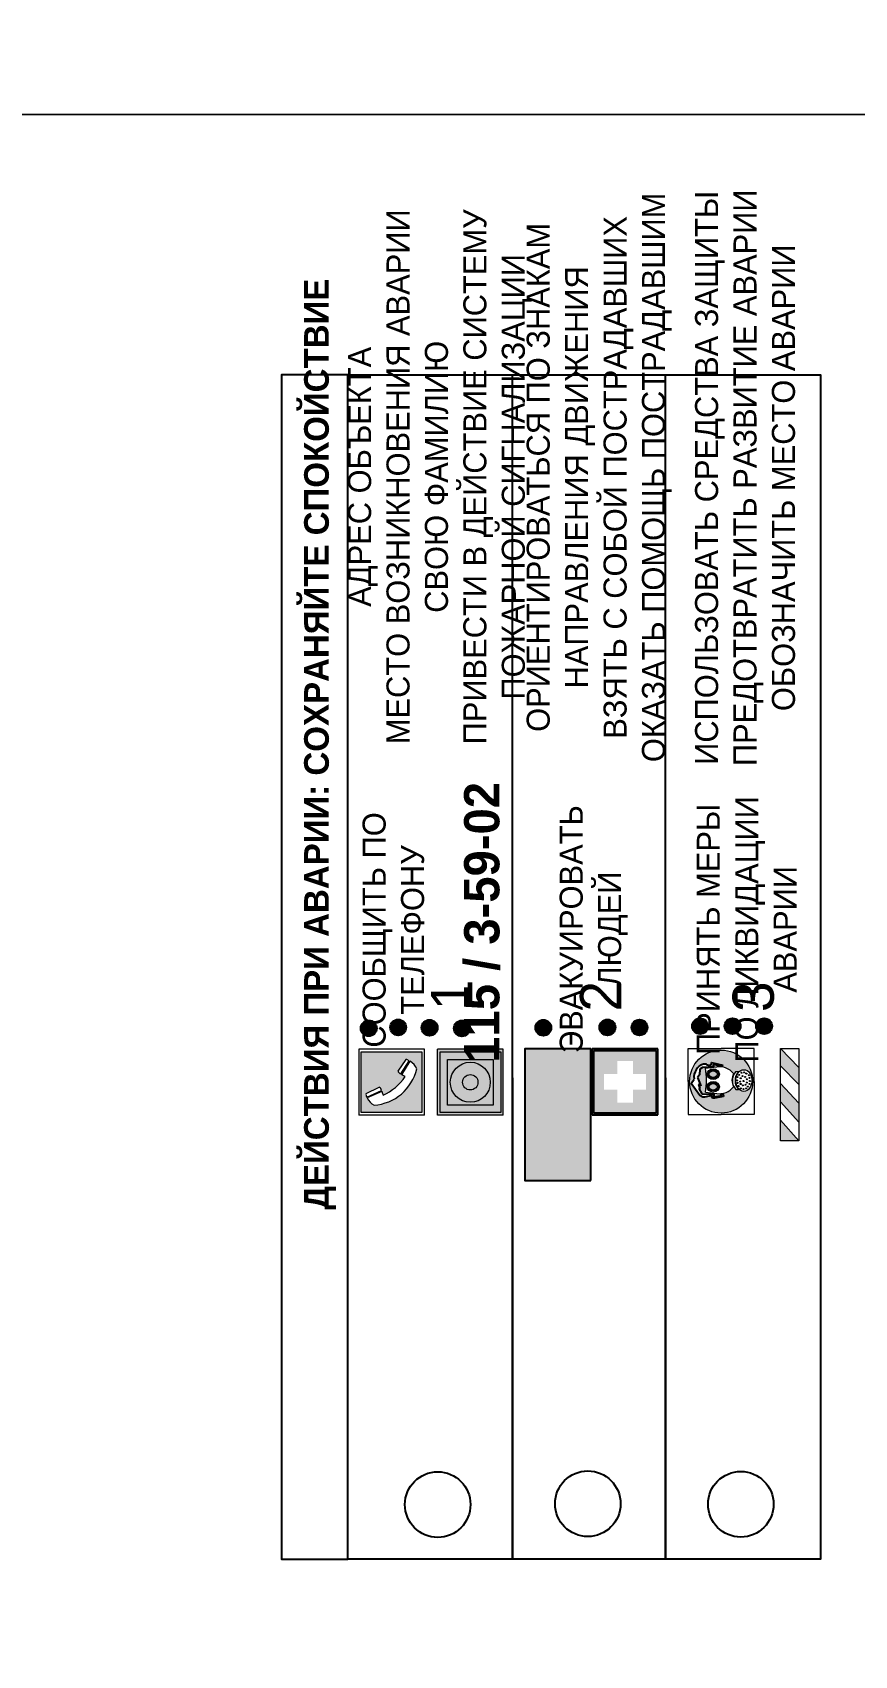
# Model space of a CAD drawing. Header units: millimetres. Extents: x 13114 to 67229, y 22859 to 38520.
# Drawn here: x 22358.1 to 22458, y 35367.6 to 35564.6 of the extents above; entities that cross this region are included whole.
import ezdxf

# ---------------------------------------------------------------- set-up
doc = ezdxf.new("R2010")
doc.units = ezdxf.units.MM
doc.styles.add('обычный', font='arial.ttf')

# ---------------------------------------------------------------- blocks, each defined once
blk = doc.blocks.new('A$C38D26F80')
h = blk.add_hatch(color=5)
h.dxf.hatch_style = 1
h.paths.add_polyline_path([(-8.77, -4.48, 1), (-0.19, -4.48, 1)])
h.paths.add_polyline_path([(-6.75, -3.58), (-6.75, -3.31), (-6.62, -3.22), (-6.5, -3.22), (-6.42, -3.3), (-6.39, -3.28), (-6.59, -2.23), (-6.59, -2.01), (-6.38, -1.58), (-4.76, -0.4), (-4.13, -0.79, -0.362848), (-2.1, -2.1, -0.201049), (-2.17, -2.48, 0.085434), (-2.26, -3.13), (-1.9, -3.16), (-2.25, -4.7), (-2.4, -4.59), (-2.43, -4.34), (-2.36, -4.34), (-2.14, -3.34), (-2.47, -3.42), (-2.58, -1.95), (-2.77, -1.58), (-3.58, -1.52), (-3.92, -1.26), (-5.05, -1.73), (-4.87, -1.39), (-5.41, -1.6), (-5.41, -1.46), (-6.13, -1.87), (-6.18, -3.5), (-6.56, -3.47), (-6.37, -4.59), (-6.16, -4.43), (-6.16, -4.66), (-6.36, -4.79), (-6.37, -4.8), (-6.51, -4.76)], flags=16)
h.paths.add_polyline_path([(-6.51, -4.76), (-6.36, -4.79), (-6.37, -4.8)], flags=0)
h.paths.add_polyline_path([(-5.92, -2.34, 0.089508), (-2.67, -2.35), (-2.48, -3.88, -0.268602), (-3.4, -6.18, 0.262449), (-5.2, -6.18, -0.268602), (-6.11, -3.88)], flags=16)
edge = h.paths.add_edge_path(flags=16)
edge.add_ellipse((-5.19, -3.41), major_axis=(0, 0.842), ratio=0.848992, start_angle=0, end_angle=360)
edge = h.paths.add_edge_path(flags=0)
edge.add_ellipse((-5.19, -3.39), major_axis=(0, 0.665), ratio=0.853798, start_angle=0, end_angle=360)
edge = h.paths.add_edge_path(flags=0)
edge.add_ellipse((-5.19, -3.4), major_axis=(0, 0.528), ratio=0.864094, start_angle=0, end_angle=360)
edge = h.paths.add_edge_path(flags=16)
edge.add_ellipse((-3.47, -3.4), major_axis=(0, 0.842), ratio=0.848992, start_angle=0, end_angle=360)
h.paths.add_polyline_path([(-3.13, -6.45), (-3.13, -6.84, 0.383174), (-5.57, -6.85), (-5.57, -6.49, -0.369952)], flags=16)
edge = h.paths.add_edge_path(flags=0)
edge.add_ellipse((-3.47, -3.39), major_axis=(0, 0.665), ratio=0.853798, start_angle=0, end_angle=360)
edge = h.paths.add_edge_path(flags=0)
edge.add_ellipse((-3.47, -3.4), major_axis=(0, 0.528), ratio=0.864094, start_angle=0, end_angle=360)
edge = h.paths.add_edge_path(flags=16)
edge.add_ellipse((-4.34, -7.57), major_axis=(-1.48, 0), ratio=0.744955, start_angle=0, end_angle=360)
h.paths.add_polyline_path([(-5.01, -6.85, -1), (-5.15, -6.85, -1)], flags=0)
h.paths.add_polyline_path([(-5.33, -7.14, -1), (-5.47, -7.14, -1)], flags=0)
h.paths.add_polyline_path([(-4.61, -6.71, -1), (-4.74, -6.71, -1)], flags=16)
h.paths.add_polyline_path([(-5.43, -7.51, -1), (-5.57, -7.51, -1)], flags=0)
h.paths.add_polyline_path([(-4.26, -6.67, -1), (-4.4, -6.67, -1)], flags=16)
h.paths.add_polyline_path([(-4.74, -7.14, -1), (-4.88, -7.14, -1)], flags=0)
h.paths.add_polyline_path([(-4.93, -7.43, -1), (-5.07, -7.43, -1)], flags=0)
h.paths.add_polyline_path([(-4.41, -7.07, -1), (-4.54, -7.07, -1)], flags=0)
h.paths.add_polyline_path([(-5.33, -7.87, -1), (-5.46, -7.87, -1)], flags=0)
h.paths.add_polyline_path([(-3.8, -6.71, -1), (-3.94, -6.71, -1)], flags=16)
h.paths.add_polyline_path([(-4.85, -7.78, -1), (-4.98, -7.78, -1)], flags=0)
h.paths.add_polyline_path([(-3.96, -7.14, -1), (-4.1, -7.14, -1)], flags=0)
h.paths.add_polyline_path([(-4.33, -7.53, -1), (-4.47, -7.53, -1)], flags=0)
h.paths.add_polyline_path([(-5.09, -8.12, -1), (-5.23, -8.12, -1)], flags=0)
h.paths.add_polyline_path([(-3.5, -6.94, -1), (-3.64, -6.94, -1)], flags=0)
h.paths.add_polyline_path([(-4.54, -7.97, -1), (-4.68, -7.97, -1)], flags=0)
h.paths.add_polyline_path([(-3.66, -7.39, -1), (-3.8, -7.39, -1)], flags=0)
h.paths.add_polyline_path([(-4.73, -8.35, -1), (-4.86, -8.35, -1)], flags=0)
h.paths.add_polyline_path([(-4.09, -7.96, -1), (-4.23, -7.96, -1)], flags=0)
h.paths.add_polyline_path([(-3.77, -7.74, -1), (-3.91, -7.74, -1)], flags=0)
h.paths.add_polyline_path([(-3.22, -7.27, -1), (-3.35, -7.27, -1)], flags=0)
h.paths.add_polyline_path([(-4.34, -8.4, -1), (-4.47, -8.4, -1)], flags=0)
h.paths.add_polyline_path([(-3.16, -7.61, -1), (-3.3, -7.61, -1)], flags=0)
h.paths.add_polyline_path([(-3.9, -8.35, -1), (-4.04, -8.35, -1)], flags=0)
h.paths.add_polyline_path([(-3.32, -7.91, -1), (-3.46, -7.91, -1)], flags=0)
h.paths.add_polyline_path([(-3.55, -8.23, -1), (-3.69, -8.23, -1)], flags=0)
at = {"color": 5, "lineweight": 5}
for p, q in [((-4.48, 0), (-8.96, 0)), ((-8.96, 0), (-8.96, -4.48)), ((-4.48, 0), (0, 0)), ((0, 0), (0, -4.48)), ((-6.59, -2.01), (-6.38, -1.58)), ((-6.59, -2.23), (-6.59, -2.01)), ((-6.38, -1.58), (-4.76, -0.4)), ((-6.13, -1.87), (-6.18, -3.5)), ((-5.41, -1.46), (-6.13, -1.87)), ((-4.87, -1.39), (-5.41, -1.6)), ((-5.41, -1.6), (-5.41, -1.46)), ((-3.92, -1.26), (-5.05, -1.73)), ((-5.05, -1.73), (-4.87, -1.39)), ((-4.76, -0.4), (-4.13, -0.79)), ((-3.58, -1.52), (-3.92, -1.26)), ((-2.77, -1.58), (-3.58, -1.52)), ((-2.58, -1.95), (-2.77, -1.58)), ((-2.47, -3.42), (-2.58, -1.95)), ((-6.75, -3.31), (-6.62, -3.22)), ((-6.75, -3.58), (-6.75, -3.31)), ((-6.51, -4.76), (-6.75, -3.58)), ((-6.62, -3.22), (-6.5, -3.22)), ((-6.39, -3.28), (-6.59, -2.23)), ((-6.18, -3.5), (-6.56, -3.47)), ((-6.56, -3.47), (-6.37, -4.59)), ((-6.5, -3.22), (-6.42, -3.3)), ((-6.42, -3.3), (-6.39, -3.28)), ((-5.92, -2.34), (-6.11, -3.88)), ((-2.67, -2.34), (-2.48, -3.88)), ((-2.14, -3.34), (-2.47, -3.42)), ((-2.43, -4.34), (-2.4, -4.59)), ((-2.43, -4.34), (-2.36, -4.34)), ((-2.36, -4.34), (-2.14, -3.34)), ((-1.9, -3.16), (-2.26, -3.13)), ((-2.25, -4.7), (-1.9, -3.16)), ((-8.96, -8.96), (-8.96, -4.48)), ((-6.37, -4.8), (-6.51, -4.76)), ((-6.37, -4.59), (-6.16, -4.43)), ((-6.16, -4.66), (-6.37, -4.8)), ((-6.16, -4.43), (-6.16, -4.66)), ((-5.57, -6.49), (-5.57, -6.85)), ((-3.13, -6.45), (-3.13, -6.84)), ((-2.4, -4.59), (-2.25, -4.7)), ((0, -8.96), (0, -4.48)), ((-4.48, -8.96), (-8.96, -8.96)), ((-4.48, -8.96), (0, -8.96))]:
    blk.add_line(p, q, dxfattribs=at)
at = {"color": 5}
for p, q in [((-6.59, -2.01), (-6.38, -1.58)), ((-6.59, -2.23), (-6.59, -2.01)), ((-6.38, -1.58), (-4.76, -0.4)), ((-6.13, -1.87), (-6.18, -3.5)), ((-5.41, -1.46), (-6.13, -1.87)), ((-4.87, -1.39), (-5.41, -1.6)), ((-5.41, -1.6), (-5.41, -1.46)), ((-3.92, -1.26), (-5.05, -1.73)), ((-5.05, -1.73), (-4.87, -1.39)), ((-4.76, -0.4), (-4.13, -0.79)), ((-3.58, -1.52), (-3.92, -1.26)), ((-2.77, -1.58), (-3.58, -1.52)), ((-2.58, -1.95), (-2.77, -1.58)), ((-2.47, -3.42), (-2.58, -1.95)), ((-6.75, -3.31), (-6.62, -3.22)), ((-6.75, -3.58), (-6.75, -3.31)), ((-6.51, -4.76), (-6.75, -3.58)), ((-6.62, -3.22), (-6.5, -3.22)), ((-6.39, -3.28), (-6.59, -2.23)), ((-6.18, -3.5), (-6.56, -3.47)), ((-6.56, -3.47), (-6.37, -4.59)), ((-6.5, -3.22), (-6.42, -3.3)), ((-6.42, -3.3), (-6.39, -3.28)), ((-2.14, -3.34), (-2.47, -3.42)), ((-2.4, -4.59), (-2.43, -4.34)), ((-2.43, -4.34), (-2.36, -4.34)), ((-2.36, -4.34), (-2.14, -3.34)), ((-2.26, -3.13), (-1.9, -3.16)), ((-1.9, -3.16), (-2.25, -4.7)), ((-6.37, -4.8), (-6.51, -4.76)), ((-6.36, -4.79), (-6.51, -4.76)), ((-6.37, -4.59), (-6.16, -4.43)), ((-6.16, -4.66), (-6.37, -4.8)), ((-6.16, -4.66), (-6.36, -4.79)), ((-6.16, -4.43), (-6.16, -4.66)), ((-2.25, -4.7), (-2.4, -4.59))]:
    blk.add_line(p, q, dxfattribs=at)
at = {"color": 5, "lineweight": 5}
for centre, radius in [((-4.48, -4.48), 4.29), ((-4.33, -6.67), 0.0678), ((-5.5, -7.51), 0.0678), ((-5.4, -7.14), 0.0678), ((-5.4, -7.87), 0.0678), ((-5.16, -8.12), 0.0678), ((-5.08, -6.85), 0.0678), ((-5, -7.43), 0.0678), ((-4.91, -7.78), 0.0678), ((-4.81, -7.14), 0.0678), ((-4.79, -8.35), 0.0678), ((-4.67, -6.71), 0.0678), ((-4.61, -7.97), 0.0678), ((-4.47, -7.07), 0.0678), ((-4.4, -7.53), 0.0678), ((-4.4, -8.4), 0.0678), ((-4.16, -7.96), 0.0678), ((-4.03, -7.14), 0.0678), ((-3.97, -8.35), 0.0678), ((-3.87, -6.71), 0.0678), ((-3.84, -7.74), 0.0678), ((-3.73, -7.39), 0.0678), ((-3.62, -8.23), 0.0678), ((-3.57, -6.94), 0.0678), ((-3.39, -7.91), 0.0678), ((-3.28, -7.27), 0.0678), ((-3.23, -7.61), 0.0678)]:
    blk.add_circle(centre, radius, dxfattribs=at)
at = {"color": 5}
for centre, radius, start, end in [((-3.89, -2.66), 1.88, 17.387, 97.1599), ((-2.6, -2.2), 0.511, 326.3906, 11.8614), ((-0.35, -3.07), 1.91, 162.2553, 181.7878)]:
    blk.add_arc(centre, radius, start, end, dxfattribs=at)
at = {"color": 5, "lineweight": 5}
for centre, radius, start, end in [((-2.6, -2.2), 0.513, 326.4781, 11.7739), ((-3.66, -4.24), 2.47, 171.573, 231.7124), ((-4.28, 6.66), 9.15, 259.6987, 280.1569), ((-4.93, -4.24), 2.47, 308.2876, 8.427), ((-0.47, -3.05), 1.79, 161.5846, 182.4584), ((-4.33, -7.88), 1.87, 50.358, 131.5662), ((-4.34, -8.2), 1.82, 48.4943, 132.3565), ((-4.3, -7.78), 1.83, 60.5889, 119.4111)]:
    blk.add_arc(centre, radius, start, end, dxfattribs=at)
for centre, major_axis, ratio in [((-5.19, -3.41), (0, 0.842), 0.848992), ((-5.19, -3.39), (0, 0.665), 0.853798), ((-5.19, -3.4), (0, 0.528), 0.864094), ((-3.47, -3.4), (0, 0.842), 0.848992), ((-3.47, -3.39), (0, 0.665), 0.853798), ((-3.47, -3.4), (0, 0.528), 0.864094), ((-4.34, -7.57), (-1.48, 0), 0.744955)]:
    blk.add_ellipse(centre, major_axis=major_axis, ratio=ratio, dxfattribs=at)
blk = doc.blocks.new('A$C47DD6509')
at = {"lineweight": 5}
for points in [[(-8.69, 0), (-11.19, 0), (-11.19, -2.22)], [(-4.22, 0), (-6.45, 0), (-8.91, -2.22), (-6.61, -2.22)], [(0, 0), (-2.09, 0), (-4.36, -2.22), (-2.29, -2.22)]]:
    blk.add_hatch(color=242, dxfattribs=at).paths.add_polyline_path(points)
at = {"color": 242, "lineweight": 5}
for p, q in [((-11.19, -2.22), (-8.69, 0)), ((-11.19, -2.22), (-11.19, 0)), ((-11.19, 0), (-8.69, 0)), ((-11.19, 0), (0, 0)), ((-8.91, -2.22), (-6.45, 0)), ((-6.61, -2.22), (-4.22, 0)), ((-4.36, -2.22), (-2.09, 0)), ((-2.29, -2.22), (0, 0)), ((0, 0), (0, -2.22)), ((0, -2.22), (-11.19, -2.22))]:
    blk.add_line(p, q, dxfattribs=at)
blk = doc.blocks.new('A$C32E8229D')
at = {"true_color": 0xffffff}
blk.add_hatch(color=7, dxfattribs=at).paths.add_polyline_path([(0, 0), (0, -8), (16, -8), (16, 0)])
h = blk.add_hatch(color=126)
h.paths.add_polyline_path([(0.2, -0.2), (15.8, -0.2), (15.8, -7.8), (0.2, -7.8)])
h.paths.add_polyline_path([(13.49, -2.05), (12.08, -2.05), (11.37, -2.63, 0.162397), (11.29, -2.84), (11.29, -3.63), (10.35, -3.63), (10.35, -4.05), (11.68, -4.05), (11.68, -3.48), (12.26, -4.28), (11.29, -5.1), (11.29, -6.78), (11.85, -6.78), (11.85, -5.44), (12.8, -4.64), (12.8, -5.94), (14.46, -5.94), (14.46, -5.39), (13.45, -5.39), (13.45, -3.97), (12.46, -2.59), (13.15, -2.59), (13.69, -3.34), (14.18, -3)], flags=16)
h.paths.add_polyline_path([(10.74, -1.82, 1), (11.8, -1.82, 1)], flags=16)
h.paths.add_polyline_path([(9.39, -3.59), (5.99, -3.59), (6.56, -3.03), (5.91, -3.03), (5.1, -3.83), (5.91, -4.64), (6.56, -4.64), (5.99, -4.09), (9.39, -4.09)], flags=16)
h.paths.add_polyline_path([(4.29, -1.08), (1.72, -1.08), (1.72, -6.6), (4.29, -6.6)], flags=16)
at = {"color": 126}
blk.add_lwpolyline([(16, -8), (0, -8), (0, 0), (16, 0)], close=True, dxfattribs=at)
blk = doc.blocks.new('A$C18900ED3')
h = blk.add_hatch(color=126)
h.paths.add_polyline_path([(-0.18, -0.18), (-7.02, -0.18), (-7.02, -7.02), (-0.18, -7.02)])
h.paths.add_polyline_path([(-5.89, -4.46), (-5.89, -2.77), (-4.46, -2.77), (-4.46, -1.31), (-2.77, -1.31), (-2.77, -2.77), (-1.33, -2.77), (-1.33, -4.46), (-2.77, -4.46), (-2.77, -5.89), (-4.46, -5.89), (-4.46, -4.46)], flags=16)
at = {"color": 126}
for p, q in [((-7.2, 0), (-7.2, -7.2)), ((0, 0), (-7.2, 0)), ((0, -7.2), (0, 0)), ((-7.02, -7.02), (-7.02, -0.18)), ((-7.02, -0.18), (-0.18, -0.18)), ((-0.18, -0.18), (-0.18, -7.02)), ((-0.18, -7.02), (-7.02, -7.02)), ((-7.2, -7.2), (0, -7.2))]:
    blk.add_line(p, q, dxfattribs=at)
blk = doc.blocks.new('A$C456E1F9C')
at = {"lineweight": 5}
h = blk.add_hatch(color=242, dxfattribs=at)
h.paths.add_polyline_path([(0.51, -1.47), (0.51, -13.26), (12.29, -13.26), (12.29, -1.47)])
h.paths.add_polyline_path([(5.42, -4.95, -0.254479), (4.78, -5.4), (3.52, -2.53, -0.209735), (4.23, -2.4)], flags=16)
h.paths.add_polyline_path([(8.53, -8.6), (10.87, -10.17), (10.54, -10.76), (8.03, -9.13, -0.192251)], flags=16)
h.paths.add_polyline_path([(4.61, -5.49, 0.005518), (3.87, -5.72, 0.128647), (7.49, -10.01, 0.00809), (7.83, -9.33), (10.47, -10.97, -0.16736), (8.99, -12.25, -0.327862), (1.95, -3.95, -0.166952), (3.36, -2.62)], flags=16)
at = {"color": 242, "lineweight": 5}
for p, q in [((0, -13.77), (0, -0.97)), ((12.8, -0.97), (0, -0.97)), ((4.61, -5.49), (3.36, -2.62)), ((3.52, -2.53), (4.78, -5.4)), ((4.23, -2.4), (5.42, -4.95)), ((12.8, -13.77), (12.8, -0.97)), ((7.83, -9.33), (10.47, -10.97)), ((8.03, -9.13), (10.54, -10.76)), ((10.81, -10.12), (8.53, -8.6)), ((10.54, -10.76), (10.8, -10.3)), ((10.8, -10.3), (10.81, -10.12)), ((0, -13.77), (12.8, -13.77))]:
    blk.add_line(p, q, dxfattribs=at)
blk.add_lwpolyline([(0.51, -1.47), (12.29, -1.47), (12.29, -13.26), (0.51, -13.26)], close=True, dxfattribs=at)
for centre, radius, start, end in [((4.59, -5.34), 2.99, 114.2845, 152.1974), ((4.02, -3.27), 0.891, 76.3284, 123.7092), ((11.12, -3.31), 9.19, 183.9915, 256.6009), ((14.98, -39.1), 35.17, 107.1487, 108.4135), ((13.86, -0.94), 11.08, 205.5536, 234.8762), ((4.68, -4.59), 0.824, 276.9621, 334.0723), ((-13.31, 0.8), 23.44, 332.5487, 334.4027), ((8.94, -9.5), 0.989, 114.4092, 157.9388), ((7.87, -9.46), 3, 291.9291, 329.9329)]:
    blk.add_arc(centre, radius, start, end, dxfattribs=at)
blk = doc.blocks.new('A$C54414219')
at = {"true_color": 0xffffff}
h = blk.add_hatch(color=7, dxfattribs=at)
h.paths.add_polyline_path([(2.39, -9.45), (2.39, -18.3), (11.23, -18.3), (11.23, -9.45)], flags=0)
h.paths.add_polyline_path([(10.71, -13.87, -1), (2.92, -13.87, -1)], flags=0)
h.paths.add_polyline_path([(8.3, -13.87, -1), (5.33, -13.87, -1)], flags=0)
h.paths.add_polyline_path([(0.41, -7.47), (0.41, -20.27), (13.21, -20.27), (13.21, -7.47)])
h.paths.add_polyline_path([(0.92, -19.77), (12.71, -19.77), (12.71, -7.98), (0.92, -7.98)], flags=16)
h.paths.add_polyline_path([(11.23, -9.45), (11.23, -18.3), (2.39, -18.3), (2.39, -9.45)], flags=0)
at = {"lineweight": 5}
h = blk.add_hatch(color=242, dxfattribs=at)
h.paths.add_polyline_path([(12.71, -7.98), (0.92, -7.98), (0.92, -19.77), (12.71, -19.77)])
h.paths.add_polyline_path([(11.23, -18.3), (2.39, -18.3), (2.39, -9.45), (11.23, -9.45)], flags=16)
h.paths.add_polyline_path([(10.71, -13.87, -1), (2.92, -13.87, -1)], flags=0)
h.paths.add_polyline_path([(8.3, -13.87, -1), (5.33, -13.87, -1)], flags=0)
at = {"true_color": 0xffffff}
h = blk.add_hatch(color=7, dxfattribs=at)
h.paths.add_polyline_path([(2.39, -9.45), (2.39, -18.3), (11.23, -18.3), (11.23, -9.45)])
h.paths.add_polyline_path([(10.71, -13.87, -1), (2.92, -13.87, -1)], flags=16)
h.paths.add_polyline_path([(8.3, -13.87, -1), (5.33, -13.87, -1)], flags=0)
at = {"lineweight": 5}
h = blk.add_hatch(color=242, dxfattribs=at)
h.paths.add_polyline_path([(2.92, -13.87, 1), (10.71, -13.87, 1)])
h.paths.add_polyline_path([(8.3, -13.87, -1), (5.33, -13.87, -1)], flags=16)
at = {"color": 242, "lineweight": 5}
for p, q in [((0.41, -20.27), (0.41, -7.47)), ((0.41, -7.47), (13.21, -7.47)), ((0.41, -7.47), (13.21, -7.47)), ((13.21, -20.27), (13.21, -7.47)), ((0.41, -20.27), (13.21, -20.27))]:
    blk.add_line(p, q, dxfattribs=at)
for points in [[(0.92, -7.98), (12.71, -7.98), (12.71, -19.77), (0.92, -19.77)], [(2.39, -9.45), (11.23, -9.45), (11.23, -18.3), (2.39, -18.3)]]:
    blk.add_lwpolyline(points, close=True, dxfattribs=at)
for radius in [3.89, 1.49]:
    blk.add_circle((6.81, -13.87), radius, dxfattribs=at)

msp = doc.modelspace()

# ---------------------------------------------------------------- hatches: boundary and pattern name
at = {"lineweight": 0}
h = msp.add_hatch(color=256, dxfattribs=at)
h.dxf.hatch_style = 1
h.paths.add_polyline_path([(22398.96, 35444.7, 1), (22398.96, 35442.77, 1)])
h = msp.add_hatch(color=256, dxfattribs=at)
h.dxf.hatch_style = 1
h.paths.add_polyline_path([(22402.54, 35444.8, 1), (22402.54, 35442.87, 1)])
h = msp.add_hatch(color=256, dxfattribs=at)
h.dxf.hatch_style = 1
h.paths.add_polyline_path([(22406.35, 35444.76, 1), (22406.35, 35442.83, 1)])
h = msp.add_hatch(color=256, dxfattribs=at)
h.dxf.hatch_style = 1
h.paths.add_polyline_path([(22410.28, 35444.68, 1), (22410.28, 35442.75, 1)])
h = msp.add_hatch(color=256, dxfattribs=at)
h.dxf.hatch_style = 1
h.paths.add_polyline_path([(22420.17, 35444.77, 1), (22420.17, 35442.83, 1)])
h = msp.add_hatch(color=256, dxfattribs=at)
h.dxf.hatch_style = 1
h.paths.add_polyline_path([(22427.95, 35444.81, 1), (22427.95, 35442.88, 1)])
h = msp.add_hatch(color=256, dxfattribs=at)
h.dxf.hatch_style = 1
h.paths.add_polyline_path([(22431.85, 35444.8, 1), (22431.85, 35442.87, 1)])
h = msp.add_hatch(color=256, dxfattribs=at)
h.dxf.hatch_style = 1
h.paths.add_polyline_path([(22439.2, 35444.96, 1), (22439.2, 35443.03, 1)])
h = msp.add_hatch(color=256, dxfattribs=at)
h.dxf.hatch_style = 1
h.paths.add_polyline_path([(22443.15, 35444.95, 1), (22443.15, 35443.02, 1)])
h = msp.add_hatch(color=256, dxfattribs=at)
h.dxf.hatch_style = 1
h.paths.add_polyline_path([(22446.98, 35444.95, 1), (22446.98, 35443.02, 1)])

# ---------------------------------------------------------------- linework, layer by layer
at = {"color": 5, "lineweight": 0}
for points in [[(21963.37, 35554.67), (22563.37, 35554.67), (22563.37, 35949.67), (21963.37, 35949.67)], [(21963.37, 35159.67), (22563.37, 35159.67), (22563.37, 35554.67), (21963.37, 35554.67)]]:
    msp.add_lwpolyline(points, close=True, dxfattribs=at)
for points in [[(22396.42, 35379.29), (22396.42, 35523.05), (22388.37, 35523.05), (22388.37, 35379.29)], [(22396.42, 35379.29), (22396.42, 35523.05), (22453.82, 35523.05), (22453.82, 35379.29)]]:
    msp.add_lwpolyline(points, close=True)
for points in [[(22416.42, 35437.7), (22416.42, 35379.29), (22416.42, 35523.05)], [(22434.99, 35437.7), (22434.99, 35379.29), (22434.99, 35523.05)]]:
    msp.add_lwpolyline(points)
for centre, radius in [((22398.96, 35443.73), 0.966), ((22402.54, 35443.84), 0.966), ((22406.35, 35443.8), 0.966), ((22410.28, 35443.72), 0.966), ((22420.17, 35443.8), 0.966), ((22427.95, 35443.84), 0.966), ((22431.85, 35443.83), 0.966), ((22439.2, 35443.99), 0.966), ((22443.15, 35443.99), 0.966), ((22446.98, 35443.99), 0.966), ((22407.34, 35385.91), 3.98), ((22425.57, 35386.01), 3.98), ((22444.15, 35385.95), 3.98)]:
    msp.add_circle(centre, radius)

# ---------------------------------------------------------------- block references
at = {"rotation": 90}
for name, p, xscale, yscale, zscale in [('A$C456E1F9C', (22397.14, 35433.18), 0.625, 0.625, 0.625), ('A$C54414219', (22402.63, 35432.92), 0.625, 0.625, 0.625), ('A$C18900ED3', (22426.09, 35441.24), 1.111111111007631, 1.111111111007631, 1.111111111007631), ('A$C38D26F80', (22437.76, 35441.26), 0.8928571427240968, 0.8928571427240968, 0.8928571427240968)]:
    msp.add_blockref(name, p, dxfattribs=dict(at, xscale=xscale, yscale=yscale, zscale=zscale))
at = {"xscale": -1, "rotation": 90}
msp.add_blockref('A$C32E8229D', (22417.94, 35441.24), dxfattribs=at)
at = {"color": 242, "true_color": 0xc1121c, "rotation": 90}
msp.add_blockref('A$C47DD6509', (22448.98, 35441.26), dxfattribs=at)

# ---------------------------------------------------------------- texts
at = {"lineweight": 0, "attachment_point": 5, "rotation": 90, "style": 'обычный'}
for s, insert, char_height, width in [('\\pi-8.4,l8.4,t8.4;{\\fProxima Nova Rg|b0|i0|c204|p2;ОРИЕНТИРОВАТЬСЯ ПО ЗНАКАМ \\PНАПРАВЛЕНИЯ ДВИЖЕНИЯ\\PВЗЯТЬ С СОБОЙ ПОСТРАДАВШИХ\\PОКАЗАТЬ ПОМОЩЬ ПОСТРАДАВШИМ}', (22426.95, 35510.61), 2.8, 126.6484), ('\\pi-8.4,l8.4,t8.4;{\\fProxima Nova Rg|b0|i0|c204|p2;ИСПОЛЬЗОВАТЬ СРЕДСТВА ЗАЩИТЫ \\PПРЕДОТВРАТИТЬ РАЗВИТИЕ АВАРИИ\\PОБОЗНАЧИТЬ МЕСТО АВАРИИ}', (22444.68, 35510.56), 2.8, 126.6484), ('\\pi-8.4,l8.4,t8.4;{\\fProxima Nova Rg|b0|i0|c204|p2;АДРЕС ОБЪЕКТА\\PМЕСТО ВОЗНИКНОВЕНИЯ АВАРИИ\\PСВОЮ ФАМИЛИЮ\\PПРИВЕСТИ В ДЕЙСТВИЕ СИСТЕМУ \\PПОЖАРНОЙ СИГНАЛИЗАЦИИ}', (22407.59, 35510.68), 2.8, 126.6484), ('{\\fProxima Nova Rg|b1|i0|c204|p2;ДЕЙСТВИЯ ПРИ АВАРИИ: СОХРАНЯЙТЕ СПОКОЙСТВИЕ\\H1.6644x; }', (22393.05, 35478.23), 3, 175.1736), ('{\\fProxima Nova Rg|b1|i0|c0|p2;\\H1.0714x;115 / 3-59-02\\H1.2822x; }', (22412.75, 35456.59), 4, 126.6484), ('{\\fProxima Nova Rg|b0|i0|c204|p2;ЭВАКУИРОВАТЬ \\PЛЮДЕЙ}', (22426.29, 35455.77), 2.8, 126.6484), ('{\\fProxima Nova Rg|b0|i0|c204|p2;ПРИНЯТЬ МЕРЫ \\PПО ЛИКВИДАЦИИ \\PАВАРИИ}', (22444.87, 35455.74), 2.8, 126.6484), ('{\\fProxima Nova Rg|b0|i0|c204|p2;СООБЩИТЬ ПО \\PТЕЛЕФОНУ}', (22401.97, 35455.67), 2.8, 126.6484), ('{\\fProxima Nova Rg|b0|i0|c204|p2;1\\H1.1667x; }', (22409.03, 35447.77), 5, 126.6484), ('{\\fProxima Nova Rg|b0|i0|c204|p2;2\\H1.1967x; }', (22427.12, 35447.62), 5, 126.6484), ('{\\fProxima Nova Rg|b0|i0|c204|p2;3\\H1.1967x; }', (22445.69, 35447.56), 5, 126.6484)]:
    msp.add_mtext(s, dxfattribs=dict(at, insert=insert, char_height=char_height, width=width))

doc.saveas('drawing.dxf')
